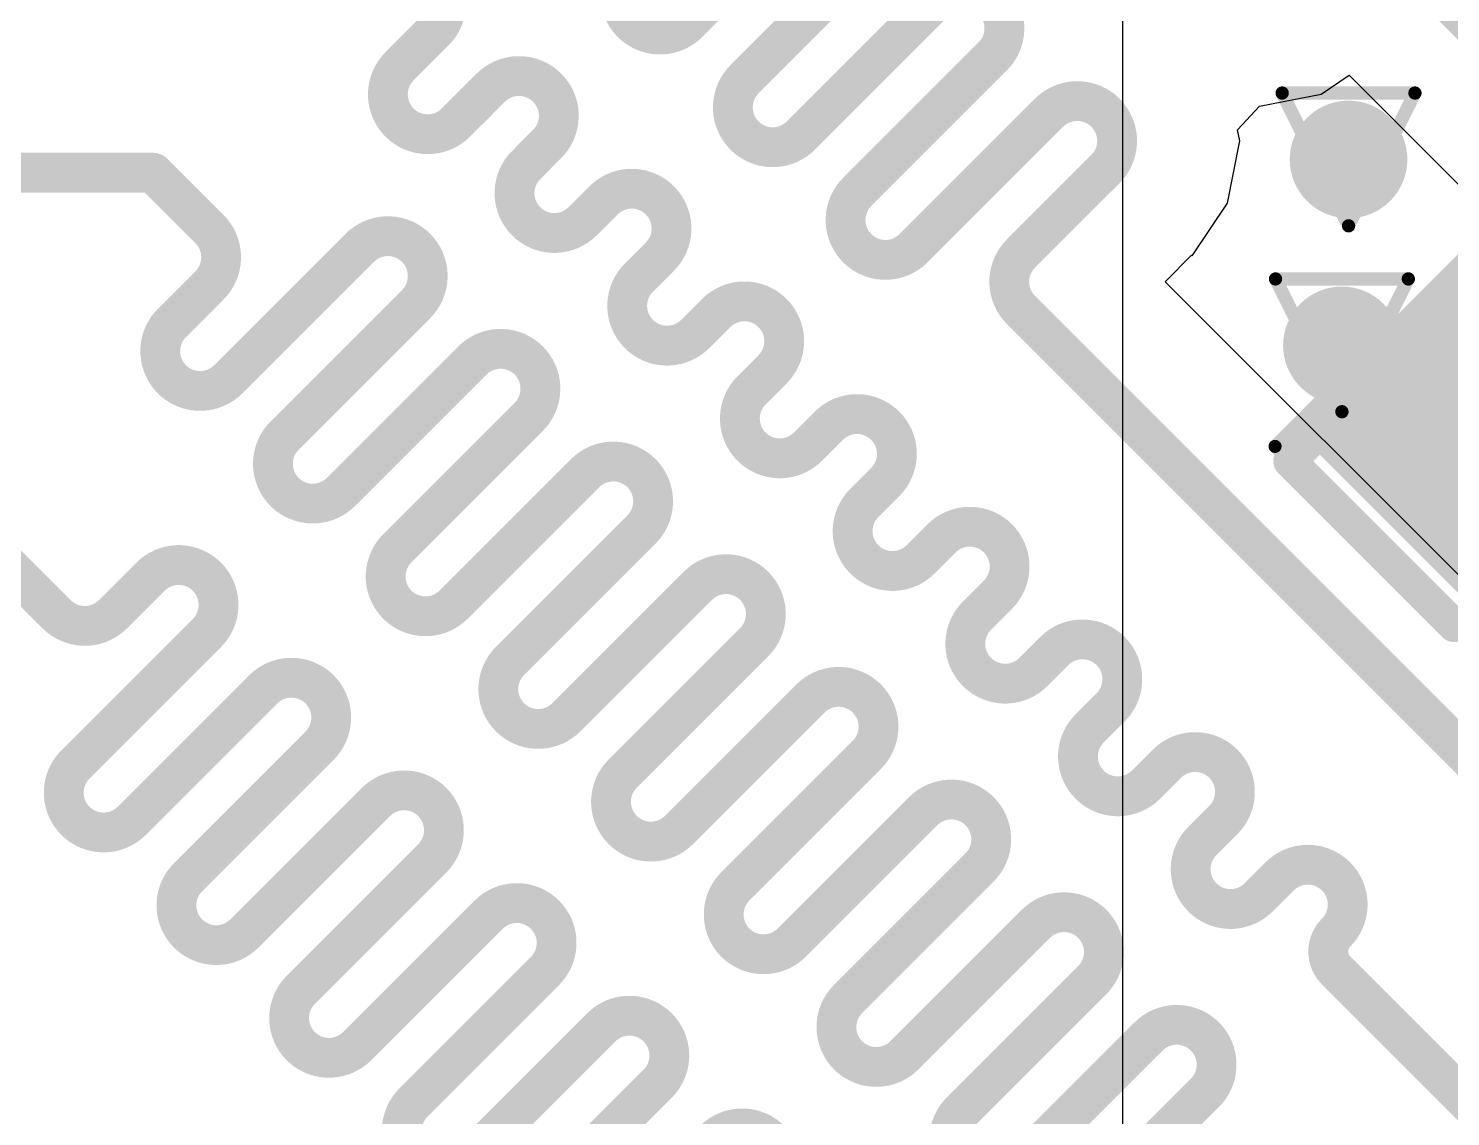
# Model space of a CAD drawing. Header units: millimetres. Extents: x 80 to 220, y 44 to 120.
# Drawn here: x 104.22 to 109.66, y 79.12 to 83.29 of the extents above; entities that cross this region are included whole.
import ezdxf

# ---------------------------------------------------------------- set-up
doc = ezdxf.new("R2010")
doc.units = ezdxf.units.MM
for name, color, linetype in [('BottomLayer', 5, 'Continuous'), ('DrillDrawing', 1, 'Continuous'), ('Mechanical13', 56, 'Continuous'), ('Mechanical15', 56, 'Continuous'), ('MultiLayer', 9, 'Continuous'), ('TopLayer', 1, 'Continuous'), ('TopOverlay', 2, 'Continuous'), ('TopPaste', 8, 'Continuous'), ('TopSolder', 216, 'Continuous'), ('ViaHoleLayer', 16, 'Continuous')]:
    doc.layers.add(name, color=color, linetype=linetype)

# ---------------------------------------------------------------- blocks, each defined once
blk = doc.blocks.new('C0603_99')
at = {"layer": 'Mechanical13', "const_width": 0.1}
for points in [[(-0.85, -0.45), (-0.85, 0.45)], [(-0.85, 0.45), (0.85, 0.45)], [(0.85, -0.45), (0.85, 0.45)], [(-0.85, -0.45), (0.85, -0.45)]]:
    blk.add_lwpolyline(points, dxfattribs=at)
at = {"layer": 'Mechanical13', "const_width": 0.05}
for points in [[(-0.875, 0.45, 1), (-0.825, 0.45, 1)], [(-0.875, 0.45, 1), (-0.825, 0.45, 1)], [(0.825, 0.45, 1), (0.875, 0.45, 1)], [(0.825, 0.45, 1), (0.875, 0.45, 1)], [(-0.875, -0.45, 1), (-0.825, -0.45, 1)], [(-0.875, -0.45, 1), (-0.825, -0.45, 1)], [(0.825, -0.45, 1), (0.875, -0.45, 1)], [(0.825, -0.45, 1), (0.875, -0.45, 1)]]:
    blk.add_lwpolyline(points, format="xyb", close=True, dxfattribs=at)
at = {"layer": 'Mechanical15'}
for points, const_width in [([(-1.35, 0.7), (1.35, 0.7)], 0.05), ([(-1.35, -0.7), (-1.35, 0.7)], 0.05), ([(1.35, -0.7), (1.35, 0.7)], 0.05), ([(0, -0.45), (0, 0.45)], 0.1), ([(-0.45, 0), (0.45, 0)], 0.1), ([(-1.35, -0.7), (1.35, -0.7)], 0.05)]:
    blk.add_lwpolyline(points, dxfattribs=dict(at, const_width=const_width))
for points, const_width in [([(-1.3625, 0.7, 1), (-1.3375, 0.7, 1)], 0.025), ([(-1.3625, 0.7, 1), (-1.3375, 0.7, 1)], 0.025), ([(1.3375, 0.7, 1), (1.3625, 0.7, 1)], 0.025), ([(1.3375, 0.7, 1), (1.3625, 0.7, 1)], 0.025), ([(-0.025, 0.45, 1), (0.025, 0.45, 1)], 0.05), ([(-0.475, 0, 1), (-0.425, 0, 1)], 0.05), ([(0.425, 0, 1), (0.475, 0, 1)], 0.05), ([(-0.025, -0.45, 1), (0.025, -0.45, 1)], 0.05), ([(-1.3625, -0.7, 1), (-1.3375, -0.7, 1)], 0.025), ([(-1.3625, -0.7, 1), (-1.3375, -0.7, 1)], 0.025), ([(1.3375, -0.7, 1), (1.3625, -0.7, 1)], 0.025), ([(1.3375, -0.7, 1), (1.3625, -0.7, 1)], 0.025)]:
    blk.add_lwpolyline(points, format="xyb", close=True, dxfattribs=dict(at, const_width=const_width))
at = {"layer": 'TopLayer'}
for points in [[(-0.35, -0.5), (-0.35, 0.5), (-1.15, -0.5), (-1.15, 0.5)], [(1.15, -0.5), (1.15, 0.5), (0.35, -0.5), (0.35, 0.5)]]:
    blk.add_solid(points, dxfattribs=at)
at = {"layer": 'TopOverlay', "const_width": 0.127}
for points in [[(-1.27, -0.7), (-1.27, 0.7)], [(-1.27, 0.7), (-0.381, 0.7)], [(0.381, 0.7), (1.27, 0.7)], [(1.27, -0.7), (1.27, 0.7)], [(0, -0.55), (0, 0.55)], [(-1.27, -0.7), (-0.381, -0.7)], [(0.381, -0.7), (1.27, -0.7)]]:
    blk.add_lwpolyline(points, dxfattribs=at)
at = {"layer": 'TopOverlay', "const_width": 0.0635}
for points in [[(-1.3017, 0.7, 1), (-1.2383, 0.7, 1)], [(-1.3017, 0.7, 1), (-1.2383, 0.7, 1)], [(-0.4128, 0.7, 1), (-0.3493, 0.7, 1)], [(0.3493, 0.7, 1), (0.4128, 0.7, 1)], [(1.2383, 0.7, 1), (1.3017, 0.7, 1)], [(1.2383, 0.7, 1), (1.3017, 0.7, 1)], [(-0.0318, 0.55, 1), (0.0318, 0.55, 1)], [(-0.0318, -0.55, 1), (0.0318, -0.55, 1)], [(-1.3017, -0.7, 1), (-1.2383, -0.7, 1)], [(-1.3017, -0.7, 1), (-1.2383, -0.7, 1)], [(-0.4128, -0.7, 1), (-0.3493, -0.7, 1)], [(0.3493, -0.7, 1), (0.4128, -0.7, 1)], [(1.2383, -0.7, 1), (1.3017, -0.7, 1)], [(1.2383, -0.7, 1), (1.3017, -0.7, 1)]]:
    blk.add_lwpolyline(points, format="xyb", close=True, dxfattribs=at)
at = {"layer": 'TopPaste'}
for points in [[(-0.35, -0.5), (-0.35, 0.5), (-1.15, -0.5), (-1.15, 0.5)], [(1.15, -0.5), (1.15, 0.5), (0.35, -0.5), (0.35, 0.5)]]:
    blk.add_solid(points, dxfattribs=at)
at = {"layer": 'TopSolder'}
for points in [[(-0.2484, -0.6016), (-0.2484, 0.6016), (-1.2516, -0.6016), (-1.2516, 0.6016)], [(1.2516, -0.6016), (1.2516, 0.6016), (0.2484, -0.6016), (0.2484, 0.6016)]]:
    blk.add_solid(points, dxfattribs=at)

msp = doc.modelspace()

# ---------------------------------------------------------------- linework, layer by layer
at = {"layer": 'BottomLayer'}
msp.add_line((108.4096, 53.4736), (108.4096, 101.5812), dxfattribs=at)
at = {"layer": 'BottomLayer', "const_width": 0.225}
for points in [[(109.1607, 82.7852, 1), (109.3857, 82.7852, 1)], [(109.1353, 82.074, 1), (109.3603, 82.074, 1)]]:
    msp.add_lwpolyline(points, format="xyb", close=True, dxfattribs=at)
at = {"layer": 'DrillDrawing', "const_width": 0.0508}
for points in [[(109.0192, 83.0392), (109.5272, 83.0392)], [(109.0192, 83.0392), (109.2732, 82.5312)], [(109.2732, 82.5312), (109.5272, 83.0392)], [(108.9938, 82.328), (109.5018, 82.328)], [(108.9938, 82.328), (109.2478, 81.82)], [(109.2478, 81.82), (109.5018, 82.328)]]:
    msp.add_lwpolyline(points, dxfattribs=at)
at = {"layer": 'DrillDrawing', "const_width": 0.0254}
for points in [[(109.0065, 83.0392, 1), (109.0319, 83.0392, 1)], [(109.0065, 83.0392, 1), (109.0319, 83.0392, 1)], [(109.5145, 83.0392, 1), (109.5399, 83.0392, 1)], [(109.5145, 83.0392, 1), (109.5399, 83.0392, 1)], [(109.2605, 82.5312, 1), (109.2859, 82.5312, 1)], [(109.2605, 82.5312, 1), (109.2859, 82.5312, 1)], [(108.9811, 82.328, 1), (109.0065, 82.328, 1)], [(108.9811, 82.328, 1), (109.0065, 82.328, 1)], [(109.4891, 82.328, 1), (109.5145, 82.328, 1)], [(109.4891, 82.328, 1), (109.5145, 82.328, 1)], [(109.2351, 81.82, 1), (109.2605, 81.82, 1)], [(109.2351, 81.82, 1), (109.2605, 81.82, 1)]]:
    msp.add_lwpolyline(points, format="xyb", close=True, dxfattribs=at)
at = {"layer": 'MultiLayer', "const_width": 0.225}
for points in [[(109.1607, 82.7852, 1), (109.3857, 82.7852, 1)], [(109.1353, 82.074, 1), (109.3603, 82.074, 1)]]:
    msp.add_lwpolyline(points, format="xyb", close=True, dxfattribs=at)
at = {"layer": 'TopLayer'}
for p, q in [((109.1678, 83.0352), (109.2757, 83.1073)), ((109.2757, 83.1073), (110.7765, 81.6065)), ((108.9329, 82.9885), (109.1678, 83.0352)), ((108.8487, 82.8983), (108.9329, 82.9885)), ((108.8098, 82.6183), (108.8571, 82.8561)), ((108.8571, 82.8561), (108.8487, 82.8983)), ((108.6751, 82.4166), (108.8098, 82.6183)), ((108.5715, 82.3173), (108.6729, 82.4187)), ((108.6729, 82.4187), (108.6751, 82.4166)), ((110.0294, 80.8594), (108.5715, 82.3173))]:
    msp.add_line(p, q, dxfattribs=at)
at = {"layer": 'TopLayer', "const_width": 0.1524}
for points in [[(107.0502, 83.1794), (107.4812, 83.6105)], [(109.4349, 83.6073), (112.7127, 80.3296)], [(106.7473, 83.3076), (106.8346, 83.3949)], [(107.2657, 82.9639), (107.6967, 83.3949)], [(105.7049, 83.2034), (105.7768, 83.2752)], [(105.6433, 83.1417), (105.7049, 83.2034)], [(106.9628, 83.092), (107.0502, 83.1794)], [(107.4812, 82.7484), (107.9123, 83.1794)], [(105.9205, 82.9878), (105.9923, 83.0597)], [(105.8588, 82.9262), (105.9205, 82.9878)], [(107.1783, 82.8765), (107.2657, 82.9639)], [(107.6967, 82.5328), (108.1278, 82.9639)], [(106.136, 82.7723), (106.2078, 82.8442)], [(106.1276, 82.7639), (106.136, 82.7723)], [(100.8663, 82.7344), (104.7007, 82.7344)], [(104.7007, 82.7344), (104.8085, 82.6266)], [(107.3938, 82.661), (107.4812, 82.7484)], [(108.02, 82.4251), (108.3433, 82.7484)], [(104.8085, 82.6266), (104.9162, 82.5189)], [(106.3515, 82.5568), (106.4234, 82.6286)], [(106.3431, 82.5484), (106.3515, 82.5568)], [(107.6094, 82.4455), (107.6967, 82.5328)], [(105.2395, 82.1956), (105.491, 82.447)], [(106.567, 82.3413), (106.6389, 82.4131)], [(106.5587, 82.3329), (106.567, 82.3413)], [(104.7726, 82.1597), (104.9162, 82.3033)], [(105.4551, 81.9801), (105.7065, 82.2315)], [(104.9881, 81.9441), (105.2395, 82.1956)], [(106.7826, 82.1257), (106.8544, 82.1976)], [(108.02, 82.2095), (108.0413, 82.1883)], [(108.0413, 82.1883), (110.9, 79.3296)], [(106.7742, 82.1174), (106.7826, 82.1257)], [(105.6706, 81.7645), (105.922, 82.016)], [(105.2036, 81.7286), (105.4551, 81.9801)], [(106.9981, 81.9102), (107.0699, 81.9821)], [(106.9897, 81.9018), (106.9981, 81.9102)], [(105.8861, 81.549), (106.1375, 81.8004)], [(105.4191, 81.5131), (105.6706, 81.7645)], [(107.2136, 81.6947), (107.2855, 81.7665)], [(107.2052, 81.6863), (107.2136, 81.6947)], [(106.1016, 81.3335), (106.3531, 81.5849)], [(105.6347, 81.2976), (105.8861, 81.549)], [(107.4291, 81.4792), (107.501, 81.551)], [(107.4208, 81.4708), (107.4291, 81.4792)], [(106.3172, 81.1179), (106.5686, 81.3694)], [(105.8502, 81.082), (106.1016, 81.3335)], [(107.6447, 81.2636), (107.7165, 81.3355)], [(104.1161, 81.2607), (104.2238, 81.153)], [(107.6363, 81.2553), (107.6447, 81.2636)], [(104.2238, 81.153), (104.3316, 81.0452)], [(104.5471, 81.0452), (104.6908, 81.1889)], [(106.5327, 80.9024), (106.7841, 81.1539)], [(106.0657, 80.8665), (106.3172, 81.1179)], [(107.8602, 81.0481), (107.932, 81.12)], [(107.8518, 81.0397), (107.8602, 81.0481)], [(104.6549, 80.7219), (104.9063, 80.9733)], [(106.7482, 80.6869), (106.9997, 80.9383)], [(106.2812, 80.651), (106.5327, 80.9024)], [(108.0757, 80.8326), (108.1476, 80.9044)], [(108.0673, 80.8242), (108.0757, 80.8326)], [(104.8704, 80.5064), (105.1219, 80.7578)], [(104.4034, 80.4705), (104.6549, 80.7219)], [(106.9637, 80.4714), (107.2152, 80.7228)], [(106.4968, 80.4354), (106.7482, 80.6869)], [(108.2912, 80.6171), (108.3631, 80.6889)], [(108.2829, 80.6087), (108.2912, 80.6171)], [(105.0859, 80.2908), (105.3374, 80.5423)], [(104.619, 80.2549), (104.8704, 80.5064)], [(107.1793, 80.2558), (107.4307, 80.5073)], [(106.7123, 80.2199), (106.9637, 80.4714)], [(108.5068, 80.4015), (108.5786, 80.4734)], [(108.4984, 80.3932), (108.5068, 80.4015)], [(105.3015, 80.0753), (105.5529, 80.3268)], [(104.8345, 80.0394), (105.0859, 80.2908)], [(107.3948, 80.0403), (107.6462, 80.2918)], [(106.9278, 80.0044), (107.1793, 80.2558)], [(108.7223, 80.186), (108.7941, 80.2578)], [(108.7139, 80.1776), (108.7223, 80.186)], [(105.517, 79.8598), (105.7684, 80.1112)], [(105.05, 79.8239), (105.3015, 80.0753)], [(107.6103, 79.8248), (107.8618, 80.0762)], [(107.1433, 79.7889), (107.3948, 80.0403)], [(108.9378, 79.9705), (109.0097, 80.0423)], [(108.9294, 79.9621), (108.9378, 79.9705)], [(105.7325, 79.6443), (105.984, 79.8957)], [(105.2655, 79.6083), (105.517, 79.8598)], [(107.8258, 79.6093), (108.0773, 79.8607)], [(107.3589, 79.5733), (107.6103, 79.8248)], [(105.948, 79.4287), (106.1995, 79.6802)], [(109.2252, 79.6831), (109.2348, 79.6735)], [(109.2348, 79.6735), (110.0787, 78.8296)], [(105.4811, 79.3928), (105.7325, 79.6443)], [(108.0414, 79.3937), (108.2928, 79.6452)], [(107.5744, 79.3578), (107.8258, 79.6093)], [(106.1636, 79.2132), (106.415, 79.4647)], [(105.6966, 79.1773), (105.948, 79.4287)], [(108.2569, 79.1782), (108.5083, 79.4297)], [(107.7899, 79.1423), (108.0414, 79.3937)], [(106.3791, 78.9977), (106.6305, 79.2491)], [(105.9121, 78.9618), (106.1636, 79.2132)], [(108.0054, 78.9268), (108.2569, 79.1782)], [(108.4724, 78.9627), (108.7239, 79.2141)]]:
    msp.add_lwpolyline(points, dxfattribs=at)
for points in [[(105.7768, 83.4907, -0.414214), (105.7768, 83.2752)], [(106.5317, 83.3076, -0.414214), (106.5317, 83.5231)], [(107.9123, 83.3949, -0.414214), (107.9123, 83.1794)], [(106.7473, 83.3076, -0.414214), (106.5317, 83.3076)], [(105.6433, 82.9262, -0.414214), (105.6433, 83.1417)], [(105.9923, 83.0597, -0.414214), (106.2078, 83.0597)], [(106.2078, 83.0597, -0.414214), (106.2078, 82.8442)], [(106.9628, 82.8765, -0.414214), (106.9628, 83.092)], [(108.1278, 82.9639, -0.414214), (108.3433, 82.9639)], [(108.3433, 82.9639, -0.414214), (108.3433, 82.7484)], [(105.8588, 82.9262, -0.414214), (105.6433, 82.9262)], [(107.1783, 82.8765, -0.414214), (106.9628, 82.8765)], [(106.1276, 82.5484, -0.414214), (106.1276, 82.7639)], [(106.4234, 82.6286, -0.414214), (106.6389, 82.6286)], [(107.3938, 82.4455, -0.414214), (107.3938, 82.661)], [(106.6389, 82.6286, -0.414214), (106.6389, 82.4131)], [(104.9162, 82.5189, -0.414214), (104.9162, 82.3033)], [(106.3431, 82.5484, -0.414214), (106.1276, 82.5484)], [(105.491, 82.447, -0.414214), (105.7065, 82.447)], [(105.7065, 82.447, -0.414214), (105.7065, 82.2315)], [(107.6094, 82.4455, -0.414214), (107.3938, 82.4455)], [(108.02, 82.2096, -0.414214), (108.02, 82.4251)], [(106.5587, 82.1174, -0.414214), (106.5587, 82.3329)], [(106.8544, 82.1976, -0.414214), (107.0699, 82.1976)], [(107.0699, 82.1976, -0.414214), (107.0699, 81.9821)], [(104.7726, 81.9441, -0.414214), (104.7726, 82.1597)], [(106.7742, 82.1174, -0.414214), (106.5587, 82.1174)], [(105.922, 82.016, -0.414214), (106.1375, 82.016)], [(106.1375, 82.016, -0.414214), (106.1375, 81.8004)], [(104.9881, 81.9441, -0.414214), (104.7726, 81.9441)], [(106.9897, 81.6863, -0.414214), (106.9897, 81.9018)], [(107.2855, 81.7665, -0.414214), (107.501, 81.7665)], [(107.501, 81.7665, -0.414214), (107.501, 81.551)], [(105.2036, 81.5131, -0.414214), (105.2036, 81.7286)], [(107.2052, 81.6863, -0.414214), (106.9897, 81.6863)], [(106.3531, 81.5849, -0.414214), (106.5686, 81.5849)], [(106.5686, 81.5849, -0.414214), (106.5686, 81.3694)], [(105.4191, 81.5131, -0.414214), (105.2036, 81.5131)], [(107.4208, 81.2553, -0.414214), (107.4208, 81.4708)], [(107.7165, 81.3355, -0.414214), (107.932, 81.3355)], [(107.932, 81.3355, -0.414214), (107.932, 81.12)], [(105.6347, 81.082, -0.414214), (105.6347, 81.2976)], [(107.6363, 81.2553, -0.414214), (107.4208, 81.2553)], [(104.6908, 81.1889, -0.414214), (104.9063, 81.1889)], [(106.7841, 81.1539, -0.414214), (106.9997, 81.1539)], [(104.9063, 81.1889, -0.414214), (104.9063, 80.9733)], [(106.9997, 81.1539, -0.414214), (106.9997, 80.9383)], [(105.8502, 81.082, -0.414214), (105.6347, 81.082)], [(104.5471, 81.0452, -0.414214), (104.3316, 81.0452)], [(107.8518, 80.8242, -0.414214), (107.8518, 81.0397)], [(108.1476, 80.9044, -0.414214), (108.3631, 80.9044)], [(106.0657, 80.651, -0.414214), (106.0657, 80.8665)], [(108.3631, 80.9044, -0.414214), (108.3631, 80.6889)], [(108.0673, 80.8242, -0.414214), (107.8518, 80.8242)], [(105.1219, 80.7578, -0.414214), (105.3374, 80.7578)], [(105.3374, 80.7578, -0.414214), (105.3374, 80.5423)], [(107.2152, 80.7228, -0.414214), (107.4307, 80.7228)], [(107.4307, 80.7228, -0.414214), (107.4307, 80.5073)], [(106.2812, 80.651, -0.414214), (106.0657, 80.651)], [(108.2829, 80.3932, -0.414214), (108.2829, 80.6087)], [(108.5786, 80.4734, -0.414214), (108.7941, 80.4734)], [(104.4034, 80.2549, -0.414214), (104.4034, 80.4705)], [(106.4968, 80.2199, -0.414214), (106.4968, 80.4354)], [(108.7941, 80.4734, -0.414214), (108.7941, 80.2578)], [(108.4984, 80.3932, -0.414214), (108.2829, 80.3932)], [(105.5529, 80.3268, -0.414214), (105.7684, 80.3268)], [(105.7684, 80.3268, -0.414214), (105.7684, 80.1112)], [(107.6462, 80.2918, -0.414214), (107.8618, 80.2918)], [(107.8618, 80.2918, -0.414214), (107.8618, 80.0762)], [(104.619, 80.2549, -0.414214), (104.4034, 80.2549)], [(106.7123, 80.2199, -0.414214), (106.4968, 80.2199)], [(108.7139, 79.9621, -0.414214), (108.7139, 80.1776)], [(109.0097, 80.0423, -0.414214), (109.2252, 80.0423)], [(104.8345, 79.8239, -0.414214), (104.8345, 80.0394)], [(106.9278, 79.7889, -0.414214), (106.9278, 80.0044)], [(109.2252, 80.0423, -0.414214), (109.2252, 79.8268)], [(105.984, 79.8957, -0.414214), (106.1995, 79.8957)], [(108.9294, 79.9621, -0.414214), (108.7139, 79.9621)], [(106.1995, 79.8957, -0.414214), (106.1995, 79.6802)], [(108.0773, 79.8607, -0.414214), (108.2928, 79.8607)], [(108.2928, 79.8607, -0.414214), (108.2928, 79.6452)], [(105.05, 79.8239, -0.414214), (104.8345, 79.8239)], [(107.1433, 79.7889, -0.414214), (106.9278, 79.7889)], [(109.2252, 79.6831, -0.414219), (109.2252, 79.8268)], [(105.2655, 79.3928, -0.414214), (105.2655, 79.6083)], [(107.3589, 79.3578, -0.414214), (107.3589, 79.5733)], [(106.415, 79.4647, -0.414214), (106.6305, 79.4647)], [(106.6305, 79.4647, -0.414214), (106.6305, 79.2491)], [(108.5083, 79.4297, -0.414214), (108.7239, 79.4297)], [(108.7239, 79.4297, -0.414214), (108.7239, 79.2141)], [(105.4811, 79.3928, -0.414214), (105.2655, 79.3928)], [(107.5744, 79.3578, -0.414214), (107.3589, 79.3578)], [(105.6966, 78.9618, -0.414214), (105.6966, 79.1773)], [(107.7899, 78.9268, -0.414214), (107.7899, 79.1423)], [(106.8461, 79.0336, -0.414214), (107.0616, 79.0336)]]:
    msp.add_lwpolyline(points, format="xyb", dxfattribs=at)
at = {"layer": 'TopLayer'}
for points, const_width in [([(105.7387, 83.2752, 1), (105.8149, 83.2752, 1)], 0.0762), ([(105.7387, 83.2752, 1), (105.8149, 83.2752, 1)], 0.0762), ([(106.4936, 83.3076, 1), (106.5698, 83.3076, 1)], 0.0762), ([(106.4936, 83.3076, 1), (106.5698, 83.3076, 1)], 0.0762), ([(106.7092, 83.3076, 1), (106.7854, 83.3076, 1)], 0.0762), ([(106.7092, 83.3076, 1), (106.7854, 83.3076, 1)], 0.0762), ([(105.6668, 83.2034, 1), (105.743, 83.2034, 1)], 0.0762), ([(105.6668, 83.2034, 1), (105.743, 83.2034, 1)], 0.0762), ([(107.0121, 83.1794, 1), (107.0883, 83.1794, 1)], 0.0762), ([(107.0121, 83.1794, 1), (107.0883, 83.1794, 1)], 0.0762), ([(107.8742, 83.1794, 1), (107.9504, 83.1794, 1)], 0.0762), ([(107.8742, 83.1794, 1), (107.9504, 83.1794, 1)], 0.0762), ([(105.6052, 83.1417, 1), (105.6814, 83.1417, 1)], 0.0762), ([(105.6052, 83.1417, 1), (105.6814, 83.1417, 1)], 0.0762), ([(105.9542, 83.0597, 1), (106.0304, 83.0597, 1)], 0.0762), ([(105.9542, 83.0597, 1), (106.0304, 83.0597, 1)], 0.0762), ([(106.1697, 83.0597, 1), (106.2459, 83.0597, 1)], 0.0762), ([(106.1697, 83.0597, 1), (106.2459, 83.0597, 1)], 0.0762), ([(106.9247, 83.092, 1), (107.0009, 83.092, 1)], 0.0762), ([(106.9247, 83.092, 1), (107.0009, 83.092, 1)], 0.0762), ([(105.8824, 82.9878, 1), (105.9586, 82.9878, 1)], 0.0762), ([(105.8824, 82.9878, 1), (105.9586, 82.9878, 1)], 0.0762), ([(107.2276, 82.9639, 1), (107.3038, 82.9639, 1)], 0.0762), ([(107.2276, 82.9639, 1), (107.3038, 82.9639, 1)], 0.0762), ([(108.0897, 82.9639, 1), (108.1659, 82.9639, 1)], 0.0762), ([(108.0897, 82.9639, 1), (108.1659, 82.9639, 1)], 0.0762), ([(108.3052, 82.9639, 1), (108.3814, 82.9639, 1)], 0.0762), ([(108.3052, 82.9639, 1), (108.3814, 82.9639, 1)], 0.0762), ([(109.1607, 82.7852, 1), (109.3857, 82.7852, 1)], 0.225), ([(105.6052, 82.9262, 1), (105.6814, 82.9262, 1)], 0.0762), ([(105.6052, 82.9262, 1), (105.6814, 82.9262, 1)], 0.0762), ([(105.8207, 82.9262, 1), (105.8969, 82.9262, 1)], 0.0762), ([(105.8207, 82.9262, 1), (105.8969, 82.9262, 1)], 0.0762), ([(106.9247, 82.8765, 1), (107.0009, 82.8765, 1)], 0.0762), ([(106.9247, 82.8765, 1), (107.0009, 82.8765, 1)], 0.0762), ([(107.1402, 82.8765, 1), (107.2164, 82.8765, 1)], 0.0762), ([(107.1402, 82.8765, 1), (107.2164, 82.8765, 1)], 0.0762), ([(106.1697, 82.8442, 1), (106.2459, 82.8442, 1)], 0.0762), ([(106.1697, 82.8442, 1), (106.2459, 82.8442, 1)], 0.0762), ([(106.0979, 82.7723, 1), (106.1741, 82.7723, 1)], 0.0762), ([(106.0979, 82.7723, 1), (106.1741, 82.7723, 1)], 0.0762), ([(104.6626, 82.7344, 1), (104.7388, 82.7344, 1)], 0.0762), ([(104.6626, 82.7344, 1), (104.7388, 82.7344, 1)], 0.0762), ([(106.0895, 82.7639, 1), (106.1657, 82.7639, 1)], 0.0762), ([(106.0895, 82.7639, 1), (106.1657, 82.7639, 1)], 0.0762), ([(107.4431, 82.7484, 1), (107.5193, 82.7484, 1)], 0.0762), ([(107.4431, 82.7484, 1), (107.5193, 82.7484, 1)], 0.0762), ([(108.3052, 82.7484, 1), (108.3814, 82.7484, 1)], 0.0762), ([(108.3052, 82.7484, 1), (108.3814, 82.7484, 1)], 0.0762), ([(107.3557, 82.661, 1), (107.4319, 82.661, 1)], 0.0762), ([(107.3557, 82.661, 1), (107.4319, 82.661, 1)], 0.0762), ([(104.7704, 82.6266, 1), (104.8466, 82.6266, 1)], 0.0762), ([(104.7704, 82.6266, 1), (104.8466, 82.6266, 1)], 0.0762), ([(106.3853, 82.6286, 1), (106.4615, 82.6286, 1)], 0.0762), ([(106.3853, 82.6286, 1), (106.4615, 82.6286, 1)], 0.0762), ([(106.6008, 82.6286, 1), (106.677, 82.6286, 1)], 0.0762), ([(106.6008, 82.6286, 1), (106.677, 82.6286, 1)], 0.0762), ([(106.3134, 82.5568, 1), (106.3896, 82.5568, 1)], 0.0762), ([(106.3134, 82.5568, 1), (106.3896, 82.5568, 1)], 0.0762), ([(104.8781, 82.5189, 1), (104.9543, 82.5189, 1)], 0.0762), ([(104.8781, 82.5189, 1), (104.9543, 82.5189, 1)], 0.0762), ([(106.0895, 82.5484, 1), (106.1657, 82.5484, 1)], 0.0762), ([(106.0895, 82.5484, 1), (106.1657, 82.5484, 1)], 0.0762), ([(106.305, 82.5484, 1), (106.3812, 82.5484, 1)], 0.0762), ([(106.305, 82.5484, 1), (106.3812, 82.5484, 1)], 0.0762), ([(107.6586, 82.5328, 1), (107.7348, 82.5328, 1)], 0.0762), ([(107.6586, 82.5328, 1), (107.7348, 82.5328, 1)], 0.0762), ([(105.4529, 82.447, 1), (105.5291, 82.447, 1)], 0.0762), ([(105.4529, 82.447, 1), (105.5291, 82.447, 1)], 0.0762), ([(105.6684, 82.447, 1), (105.7446, 82.447, 1)], 0.0762), ([(105.6684, 82.447, 1), (105.7446, 82.447, 1)], 0.0762), ([(107.3557, 82.4455, 1), (107.4319, 82.4455, 1)], 0.0762), ([(107.3557, 82.4455, 1), (107.4319, 82.4455, 1)], 0.0762), ([(107.5713, 82.4455, 1), (107.6475, 82.4455, 1)], 0.0762), ([(107.5713, 82.4455, 1), (107.6475, 82.4455, 1)], 0.0762), ([(106.6008, 82.4131, 1), (106.677, 82.4131, 1)], 0.0762), ([(106.6008, 82.4131, 1), (106.677, 82.4131, 1)], 0.0762), ([(107.9819, 82.4251, 1), (108.0581, 82.4251, 1)], 0.0762), ([(107.9819, 82.4251, 1), (108.0581, 82.4251, 1)], 0.0762), ([(106.5206, 82.3329, 1), (106.5968, 82.3329, 1)], 0.0762), ([(106.5206, 82.3329, 1), (106.5968, 82.3329, 1)], 0.0762), ([(106.5289, 82.3413, 1), (106.6051, 82.3413, 1)], 0.0762), ([(106.5289, 82.3413, 1), (106.6051, 82.3413, 1)], 0.0762), ([(104.8781, 82.3033, 1), (104.9543, 82.3033, 1)], 0.0762), ([(104.8781, 82.3033, 1), (104.9543, 82.3033, 1)], 0.0762), ([(105.6684, 82.2315, 1), (105.7446, 82.2315, 1)], 0.0762), ([(105.6684, 82.2315, 1), (105.7446, 82.2315, 1)], 0.0762), ([(105.2014, 82.1956, 1), (105.2776, 82.1956, 1)], 0.0762), ([(105.2014, 82.1956, 1), (105.2776, 82.1956, 1)], 0.0762), ([(106.8163, 82.1976, 1), (106.8925, 82.1976, 1)], 0.0762), ([(106.8163, 82.1976, 1), (106.8925, 82.1976, 1)], 0.0762), ([(107.0318, 82.1976, 1), (107.108, 82.1976, 1)], 0.0762), ([(107.0318, 82.1976, 1), (107.108, 82.1976, 1)], 0.0762), ([(107.9819, 82.2096, 1), (108.0581, 82.2096, 1)], 0.0762), ([(107.9819, 82.2095, 1), (108.0581, 82.2095, 1)], 0.0762), ([(108.0032, 82.1883, 1), (108.0794, 82.1883, 1)], 0.0762), ([(108.0032, 82.1883, 1), (108.0794, 82.1883, 1)], 0.0762), ([(109.1353, 82.074, 1), (109.3603, 82.074, 1)], 0.225), ([(104.7345, 82.1597, 1), (104.8107, 82.1597, 1)], 0.0762), ([(104.7345, 82.1597, 1), (104.8107, 82.1597, 1)], 0.0762), ([(106.5206, 82.1174, 1), (106.5968, 82.1174, 1)], 0.0762), ([(106.5206, 82.1174, 1), (106.5968, 82.1174, 1)], 0.0762), ([(106.7361, 82.1174, 1), (106.8123, 82.1174, 1)], 0.0762), ([(106.7361, 82.1174, 1), (106.8123, 82.1174, 1)], 0.0762), ([(106.7445, 82.1257, 1), (106.8207, 82.1257, 1)], 0.0762), ([(106.7445, 82.1257, 1), (106.8207, 82.1257, 1)], 0.0762), ([(105.8839, 82.016, 1), (105.9601, 82.016, 1)], 0.0762), ([(105.8839, 82.016, 1), (105.9601, 82.016, 1)], 0.0762), ([(106.0994, 82.016, 1), (106.1756, 82.016, 1)], 0.0762), ([(106.0994, 82.016, 1), (106.1756, 82.016, 1)], 0.0762), ([(105.417, 81.9801, 1), (105.4932, 81.9801, 1)], 0.0762), ([(105.417, 81.9801, 1), (105.4932, 81.9801, 1)], 0.0762), ([(107.0318, 81.9821, 1), (107.108, 81.9821, 1)], 0.0762), ([(107.0318, 81.9821, 1), (107.108, 81.9821, 1)], 0.0762), ([(104.7345, 81.9441, 1), (104.8107, 81.9441, 1)], 0.0762), ([(104.7345, 81.9441, 1), (104.8107, 81.9441, 1)], 0.0762), ([(104.95, 81.9441, 1), (105.0262, 81.9441, 1)], 0.0762), ([(104.95, 81.9441, 1), (105.0262, 81.9441, 1)], 0.0762), ([(106.9516, 81.9018, 1), (107.0278, 81.9018, 1)], 0.0762), ([(106.9516, 81.9018, 1), (107.0278, 81.9018, 1)], 0.0762), ([(106.96, 81.9102, 1), (107.0362, 81.9102, 1)], 0.0762), ([(106.96, 81.9102, 1), (107.0362, 81.9102, 1)], 0.0762), ([(106.0994, 81.8004, 1), (106.1756, 81.8004, 1)], 0.0762), ([(106.0994, 81.8004, 1), (106.1756, 81.8004, 1)], 0.0762), ([(105.6325, 81.7645, 1), (105.7087, 81.7645, 1)], 0.0762), ([(105.6325, 81.7645, 1), (105.7087, 81.7645, 1)], 0.0762), ([(107.2474, 81.7665, 1), (107.3236, 81.7665, 1)], 0.0762), ([(107.2474, 81.7665, 1), (107.3236, 81.7665, 1)], 0.0762), ([(107.4629, 81.7665, 1), (107.5391, 81.7665, 1)], 0.0762), ([(107.4629, 81.7665, 1), (107.5391, 81.7665, 1)], 0.0762), ([(105.1655, 81.7286, 1), (105.2417, 81.7286, 1)], 0.0762), ([(105.1655, 81.7286, 1), (105.2417, 81.7286, 1)], 0.0762), ([(106.9516, 81.6863, 1), (107.0278, 81.6863, 1)], 0.0762), ([(106.9516, 81.6863, 1), (107.0278, 81.6863, 1)], 0.0762), ([(107.1671, 81.6863, 1), (107.2433, 81.6863, 1)], 0.0762), ([(107.1671, 81.6863, 1), (107.2433, 81.6863, 1)], 0.0762), ([(107.1755, 81.6947, 1), (107.2517, 81.6947, 1)], 0.0762), ([(107.1755, 81.6947, 1), (107.2517, 81.6947, 1)], 0.0762), ([(106.315, 81.5849, 1), (106.3912, 81.5849, 1)], 0.0762), ([(106.315, 81.5849, 1), (106.3912, 81.5849, 1)], 0.0762), ([(106.5305, 81.5849, 1), (106.6067, 81.5849, 1)], 0.0762), ([(106.5305, 81.5849, 1), (106.6067, 81.5849, 1)], 0.0762), ([(105.848, 81.549, 1), (105.9242, 81.549, 1)], 0.0762), ([(105.848, 81.549, 1), (105.9242, 81.549, 1)], 0.0762), ([(107.4629, 81.551, 1), (107.5391, 81.551, 1)], 0.0762), ([(107.4629, 81.551, 1), (107.5391, 81.551, 1)], 0.0762), ([(105.1655, 81.5131, 1), (105.2417, 81.5131, 1)], 0.0762), ([(105.1655, 81.5131, 1), (105.2417, 81.5131, 1)], 0.0762), ([(105.381, 81.5131, 1), (105.4572, 81.5131, 1)], 0.0762), ([(105.381, 81.5131, 1), (105.4572, 81.5131, 1)], 0.0762), ([(107.3827, 81.4708, 1), (107.4589, 81.4708, 1)], 0.0762), ([(107.3827, 81.4708, 1), (107.4589, 81.4708, 1)], 0.0762), ([(107.391, 81.4792, 1), (107.4672, 81.4792, 1)], 0.0762), ([(107.391, 81.4792, 1), (107.4672, 81.4792, 1)], 0.0762), ([(106.5305, 81.3694, 1), (106.6067, 81.3694, 1)], 0.0762), ([(106.5305, 81.3694, 1), (106.6067, 81.3694, 1)], 0.0762), ([(106.0635, 81.3335, 1), (106.1397, 81.3335, 1)], 0.0762), ([(106.0635, 81.3335, 1), (106.1397, 81.3335, 1)], 0.0762), ([(107.6784, 81.3355, 1), (107.7546, 81.3355, 1)], 0.0762), ([(107.6784, 81.3355, 1), (107.7546, 81.3355, 1)], 0.0762), ([(107.8939, 81.3355, 1), (107.9701, 81.3355, 1)], 0.0762), ([(107.8939, 81.3355, 1), (107.9701, 81.3355, 1)], 0.0762), ([(105.5966, 81.2976, 1), (105.6728, 81.2976, 1)], 0.0762), ([(105.5966, 81.2976, 1), (105.6728, 81.2976, 1)], 0.0762), ([(107.3827, 81.2553, 1), (107.4589, 81.2553, 1)], 0.0762), ([(107.3827, 81.2553, 1), (107.4589, 81.2553, 1)], 0.0762), ([(107.5982, 81.2553, 1), (107.6744, 81.2553, 1)], 0.0762), ([(107.5982, 81.2553, 1), (107.6744, 81.2553, 1)], 0.0762), ([(107.6066, 81.2636, 1), (107.6828, 81.2636, 1)], 0.0762), ([(107.6066, 81.2636, 1), (107.6828, 81.2636, 1)], 0.0762), ([(104.1857, 81.153, 1), (104.2619, 81.153, 1)], 0.0762), ([(104.1857, 81.153, 1), (104.2619, 81.153, 1)], 0.0762), ([(104.6527, 81.1889, 1), (104.7289, 81.1889, 1)], 0.0762), ([(104.6527, 81.1889, 1), (104.7289, 81.1889, 1)], 0.0762), ([(104.8682, 81.1889, 1), (104.9444, 81.1889, 1)], 0.0762), ([(104.8682, 81.1889, 1), (104.9444, 81.1889, 1)], 0.0762), ([(106.746, 81.1539, 1), (106.8222, 81.1539, 1)], 0.0762), ([(106.746, 81.1539, 1), (106.8222, 81.1539, 1)], 0.0762), ([(106.9616, 81.1539, 1), (107.0378, 81.1539, 1)], 0.0762), ([(106.9616, 81.1539, 1), (107.0378, 81.1539, 1)], 0.0762), ([(105.5966, 81.082, 1), (105.6728, 81.082, 1)], 0.0762), ([(105.5966, 81.082, 1), (105.6728, 81.082, 1)], 0.0762), ([(105.8121, 81.082, 1), (105.8883, 81.082, 1)], 0.0762), ([(105.8121, 81.082, 1), (105.8883, 81.082, 1)], 0.0762), ([(106.2791, 81.1179, 1), (106.3553, 81.1179, 1)], 0.0762), ([(106.2791, 81.1179, 1), (106.3553, 81.1179, 1)], 0.0762), ([(107.8939, 81.12, 1), (107.9701, 81.12, 1)], 0.0762), ([(107.8939, 81.12, 1), (107.9701, 81.12, 1)], 0.0762), ([(104.2935, 81.0452, 1), (104.3697, 81.0452, 1)], 0.0762), ([(104.2935, 81.0452, 1), (104.3697, 81.0452, 1)], 0.0762), ([(104.509, 81.0452, 1), (104.5852, 81.0452, 1)], 0.0762), ([(104.509, 81.0452, 1), (104.5852, 81.0452, 1)], 0.0762), ([(107.8137, 81.0397, 1), (107.8899, 81.0397, 1)], 0.0762), ([(107.8137, 81.0397, 1), (107.8899, 81.0397, 1)], 0.0762), ([(107.8221, 81.0481, 1), (107.8983, 81.0481, 1)], 0.0762), ([(107.8221, 81.0481, 1), (107.8983, 81.0481, 1)], 0.0762), ([(104.8682, 80.9733, 1), (104.9444, 80.9733, 1)], 0.0762), ([(104.8682, 80.9733, 1), (104.9444, 80.9733, 1)], 0.0762), ([(106.9616, 80.9383, 1), (107.0378, 80.9383, 1)], 0.0762), ([(106.9616, 80.9383, 1), (107.0378, 80.9383, 1)], 0.0762), ([(106.0276, 80.8665, 1), (106.1038, 80.8665, 1)], 0.0762), ([(106.0276, 80.8665, 1), (106.1038, 80.8665, 1)], 0.0762), ([(106.4946, 80.9024, 1), (106.5708, 80.9024, 1)], 0.0762), ([(106.4946, 80.9024, 1), (106.5708, 80.9024, 1)], 0.0762), ([(108.1095, 80.9044, 1), (108.1857, 80.9044, 1)], 0.0762), ([(108.1095, 80.9044, 1), (108.1857, 80.9044, 1)], 0.0762), ([(108.325, 80.9044, 1), (108.4012, 80.9044, 1)], 0.0762), ([(108.325, 80.9044, 1), (108.4012, 80.9044, 1)], 0.0762), ([(107.8137, 80.8242, 1), (107.8899, 80.8242, 1)], 0.0762), ([(107.8137, 80.8242, 1), (107.8899, 80.8242, 1)], 0.0762), ([(108.0292, 80.8242, 1), (108.1054, 80.8242, 1)], 0.0762), ([(108.0292, 80.8242, 1), (108.1054, 80.8242, 1)], 0.0762), ([(108.0376, 80.8326, 1), (108.1138, 80.8326, 1)], 0.0762), ([(108.0376, 80.8326, 1), (108.1138, 80.8326, 1)], 0.0762), ([(105.0838, 80.7578, 1), (105.16, 80.7578, 1)], 0.0762), ([(105.0838, 80.7578, 1), (105.16, 80.7578, 1)], 0.0762), ([(105.2993, 80.7578, 1), (105.3755, 80.7578, 1)], 0.0762), ([(105.2993, 80.7578, 1), (105.3755, 80.7578, 1)], 0.0762), ([(104.6168, 80.7219, 1), (104.693, 80.7219, 1)], 0.0762), ([(104.6168, 80.7219, 1), (104.693, 80.7219, 1)], 0.0762), ([(107.1771, 80.7228, 1), (107.2533, 80.7228, 1)], 0.0762), ([(107.1771, 80.7228, 1), (107.2533, 80.7228, 1)], 0.0762), ([(107.3926, 80.7228, 1), (107.4688, 80.7228, 1)], 0.0762), ([(107.3926, 80.7228, 1), (107.4688, 80.7228, 1)], 0.0762), ([(106.0276, 80.651, 1), (106.1038, 80.651, 1)], 0.0762), ([(106.0276, 80.651, 1), (106.1038, 80.651, 1)], 0.0762), ([(106.2431, 80.651, 1), (106.3193, 80.651, 1)], 0.0762), ([(106.2431, 80.651, 1), (106.3193, 80.651, 1)], 0.0762), ([(106.7101, 80.6869, 1), (106.7863, 80.6869, 1)], 0.0762), ([(106.7101, 80.6869, 1), (106.7863, 80.6869, 1)], 0.0762), ([(108.325, 80.6889, 1), (108.4012, 80.6889, 1)], 0.0762), ([(108.325, 80.6889, 1), (108.4012, 80.6889, 1)], 0.0762), ([(108.2448, 80.6087, 1), (108.321, 80.6087, 1)], 0.0762), ([(108.2448, 80.6087, 1), (108.321, 80.6087, 1)], 0.0762), ([(108.2531, 80.6171, 1), (108.3293, 80.6171, 1)], 0.0762), ([(108.2531, 80.6171, 1), (108.3293, 80.6171, 1)], 0.0762), ([(105.2993, 80.5423, 1), (105.3755, 80.5423, 1)], 0.0762), ([(105.2993, 80.5423, 1), (105.3755, 80.5423, 1)], 0.0762), ([(104.8323, 80.5064, 1), (104.9085, 80.5064, 1)], 0.0762), ([(104.8323, 80.5064, 1), (104.9085, 80.5064, 1)], 0.0762), ([(107.3926, 80.5073, 1), (107.4688, 80.5073, 1)], 0.0762), ([(107.3926, 80.5073, 1), (107.4688, 80.5073, 1)], 0.0762), ([(104.3653, 80.4705, 1), (104.4415, 80.4705, 1)], 0.0762), ([(104.3653, 80.4705, 1), (104.4415, 80.4705, 1)], 0.0762), ([(106.4587, 80.4354, 1), (106.5349, 80.4354, 1)], 0.0762), ([(106.4587, 80.4354, 1), (106.5349, 80.4354, 1)], 0.0762), ([(106.9256, 80.4714, 1), (107.0018, 80.4714, 1)], 0.0762), ([(106.9256, 80.4714, 1), (107.0018, 80.4714, 1)], 0.0762), ([(108.5405, 80.4734, 1), (108.6167, 80.4734, 1)], 0.0762), ([(108.5405, 80.4734, 1), (108.6167, 80.4734, 1)], 0.0762), ([(108.756, 80.4734, 1), (108.8322, 80.4734, 1)], 0.0762), ([(108.756, 80.4734, 1), (108.8322, 80.4734, 1)], 0.0762), ([(108.2448, 80.3932, 1), (108.321, 80.3932, 1)], 0.0762), ([(108.2448, 80.3932, 1), (108.321, 80.3932, 1)], 0.0762), ([(108.4603, 80.3932, 1), (108.5365, 80.3932, 1)], 0.0762), ([(108.4603, 80.3932, 1), (108.5365, 80.3932, 1)], 0.0762), ([(108.4687, 80.4015, 1), (108.5449, 80.4015, 1)], 0.0762), ([(108.4687, 80.4015, 1), (108.5449, 80.4015, 1)], 0.0762), ([(105.5148, 80.3268, 1), (105.591, 80.3268, 1)], 0.0762), ([(105.5148, 80.3268, 1), (105.591, 80.3268, 1)], 0.0762), ([(105.7303, 80.3268, 1), (105.8065, 80.3268, 1)], 0.0762), ([(105.7303, 80.3268, 1), (105.8065, 80.3268, 1)], 0.0762), ([(105.0478, 80.2908, 1), (105.124, 80.2908, 1)], 0.0762), ([(105.0478, 80.2908, 1), (105.124, 80.2908, 1)], 0.0762), ([(107.6081, 80.2918, 1), (107.6843, 80.2918, 1)], 0.0762), ([(107.6081, 80.2918, 1), (107.6843, 80.2918, 1)], 0.0762), ([(107.8237, 80.2918, 1), (107.8999, 80.2918, 1)], 0.0762), ([(107.8237, 80.2918, 1), (107.8999, 80.2918, 1)], 0.0762), ([(104.3653, 80.2549, 1), (104.4415, 80.2549, 1)], 0.0762), ([(104.3653, 80.2549, 1), (104.4415, 80.2549, 1)], 0.0762), ([(104.5809, 80.2549, 1), (104.6571, 80.2549, 1)], 0.0762), ([(104.5809, 80.2549, 1), (104.6571, 80.2549, 1)], 0.0762), ([(106.4587, 80.2199, 1), (106.5349, 80.2199, 1)], 0.0762), ([(106.4587, 80.2199, 1), (106.5349, 80.2199, 1)], 0.0762), ([(106.6742, 80.2199, 1), (106.7504, 80.2199, 1)], 0.0762), ([(106.6742, 80.2199, 1), (106.7504, 80.2199, 1)], 0.0762), ([(107.1412, 80.2558, 1), (107.2174, 80.2558, 1)], 0.0762), ([(107.1412, 80.2558, 1), (107.2174, 80.2558, 1)], 0.0762), ([(108.756, 80.2578, 1), (108.8322, 80.2578, 1)], 0.0762), ([(108.756, 80.2578, 1), (108.8322, 80.2578, 1)], 0.0762), ([(108.6758, 80.1776, 1), (108.752, 80.1776, 1)], 0.0762), ([(108.6758, 80.1776, 1), (108.752, 80.1776, 1)], 0.0762), ([(108.6842, 80.186, 1), (108.7604, 80.186, 1)], 0.0762), ([(108.6842, 80.186, 1), (108.7604, 80.186, 1)], 0.0762), ([(105.7303, 80.1112, 1), (105.8065, 80.1112, 1)], 0.0762), ([(105.7303, 80.1112, 1), (105.8065, 80.1112, 1)], 0.0762), ([(105.2634, 80.0753, 1), (105.3396, 80.0753, 1)], 0.0762), ([(105.2634, 80.0753, 1), (105.3396, 80.0753, 1)], 0.0762), ([(107.8237, 80.0762, 1), (107.8999, 80.0762, 1)], 0.0762), ([(107.8237, 80.0762, 1), (107.8999, 80.0762, 1)], 0.0762), ([(104.7964, 80.0394, 1), (104.8726, 80.0394, 1)], 0.0762), ([(104.7964, 80.0394, 1), (104.8726, 80.0394, 1)], 0.0762), ([(106.8897, 80.0044, 1), (106.9659, 80.0044, 1)], 0.0762), ([(106.8897, 80.0044, 1), (106.9659, 80.0044, 1)], 0.0762), ([(107.3567, 80.0403, 1), (107.4329, 80.0403, 1)], 0.0762), ([(107.3567, 80.0403, 1), (107.4329, 80.0403, 1)], 0.0762), ([(108.9716, 80.0423, 1), (109.0478, 80.0423, 1)], 0.0762), ([(108.9716, 80.0423, 1), (109.0478, 80.0423, 1)], 0.0762), ([(109.1871, 80.0423, 1), (109.2633, 80.0423, 1)], 0.0762), ([(109.1871, 80.0423, 1), (109.2633, 80.0423, 1)], 0.0762), ([(108.6758, 79.9621, 1), (108.752, 79.9621, 1)], 0.0762), ([(108.6758, 79.9621, 1), (108.752, 79.9621, 1)], 0.0762), ([(108.8913, 79.9621, 1), (108.9675, 79.9621, 1)], 0.0762), ([(108.8913, 79.9621, 1), (108.9675, 79.9621, 1)], 0.0762), ([(108.8997, 79.9705, 1), (108.9759, 79.9705, 1)], 0.0762), ([(108.8997, 79.9705, 1), (108.9759, 79.9705, 1)], 0.0762), ([(105.9459, 79.8957, 1), (106.0221, 79.8957, 1)], 0.0762), ([(105.9459, 79.8957, 1), (106.0221, 79.8957, 1)], 0.0762), ([(106.1614, 79.8957, 1), (106.2376, 79.8957, 1)], 0.0762), ([(106.1614, 79.8957, 1), (106.2376, 79.8957, 1)], 0.0762), ([(105.4789, 79.8598, 1), (105.5551, 79.8598, 1)], 0.0762), ([(105.4789, 79.8598, 1), (105.5551, 79.8598, 1)], 0.0762), ([(108.0392, 79.8607, 1), (108.1154, 79.8607, 1)], 0.0762), ([(108.0392, 79.8607, 1), (108.1154, 79.8607, 1)], 0.0762), ([(108.2547, 79.8607, 1), (108.3309, 79.8607, 1)], 0.0762), ([(108.2547, 79.8607, 1), (108.3309, 79.8607, 1)], 0.0762), ([(104.7964, 79.8239, 1), (104.8726, 79.8239, 1)], 0.0762), ([(104.7964, 79.8239, 1), (104.8726, 79.8239, 1)], 0.0762), ([(105.0119, 79.8239, 1), (105.0881, 79.8239, 1)], 0.0762), ([(105.0119, 79.8239, 1), (105.0881, 79.8239, 1)], 0.0762), ([(106.8897, 79.7889, 1), (106.9659, 79.7889, 1)], 0.0762), ([(106.8897, 79.7889, 1), (106.9659, 79.7889, 1)], 0.0762), ([(107.1052, 79.7889, 1), (107.1814, 79.7889, 1)], 0.0762), ([(107.1052, 79.7889, 1), (107.1814, 79.7889, 1)], 0.0762), ([(107.5722, 79.8248, 1), (107.6484, 79.8248, 1)], 0.0762), ([(107.5722, 79.8248, 1), (107.6484, 79.8248, 1)], 0.0762), ([(109.1871, 79.8268, 1), (109.2633, 79.8268, 1)], 0.0762), ([(109.1871, 79.8268, 1), (109.2633, 79.8268, 1)], 0.0762), ([(106.1614, 79.6802, 1), (106.2376, 79.6802, 1)], 0.0762), ([(106.1614, 79.6802, 1), (106.2376, 79.6802, 1)], 0.0762), ([(109.1871, 79.6831, 1), (109.2633, 79.6831, 1)], 0.0762), ([(109.1871, 79.6831, 1), (109.2633, 79.6831, 1)], 0.0762), ([(109.1967, 79.6735, 1), (109.2729, 79.6735, 1)], 0.0762), ([(109.1967, 79.6735, 1), (109.2729, 79.6735, 1)], 0.0762), ([(105.6944, 79.6443, 1), (105.7706, 79.6443, 1)], 0.0762), ([(105.6944, 79.6443, 1), (105.7706, 79.6443, 1)], 0.0762), ([(108.2547, 79.6452, 1), (108.3309, 79.6452, 1)], 0.0762), ([(108.2547, 79.6452, 1), (108.3309, 79.6452, 1)], 0.0762), ([(105.2274, 79.6083, 1), (105.3036, 79.6083, 1)], 0.0762), ([(105.2274, 79.6083, 1), (105.3036, 79.6083, 1)], 0.0762), ([(107.3208, 79.5733, 1), (107.397, 79.5733, 1)], 0.0762), ([(107.3208, 79.5733, 1), (107.397, 79.5733, 1)], 0.0762), ([(107.7877, 79.6093, 1), (107.8639, 79.6093, 1)], 0.0762), ([(107.7877, 79.6093, 1), (107.8639, 79.6093, 1)], 0.0762), ([(106.3769, 79.4647, 1), (106.4531, 79.4647, 1)], 0.0762), ([(106.3769, 79.4647, 1), (106.4531, 79.4647, 1)], 0.0762), ([(106.5924, 79.4647, 1), (106.6686, 79.4647, 1)], 0.0762), ([(106.5924, 79.4647, 1), (106.6686, 79.4647, 1)], 0.0762), ([(105.9099, 79.4287, 1), (105.9861, 79.4287, 1)], 0.0762), ([(105.9099, 79.4287, 1), (105.9861, 79.4287, 1)], 0.0762), ([(108.4702, 79.4297, 1), (108.5464, 79.4297, 1)], 0.0762), ([(108.4702, 79.4297, 1), (108.5464, 79.4297, 1)], 0.0762), ([(108.6858, 79.4297, 1), (108.762, 79.4297, 1)], 0.0762), ([(108.6858, 79.4297, 1), (108.762, 79.4297, 1)], 0.0762), ([(105.2274, 79.3928, 1), (105.3036, 79.3928, 1)], 0.0762), ([(105.2274, 79.3928, 1), (105.3036, 79.3928, 1)], 0.0762), ([(105.443, 79.3928, 1), (105.5192, 79.3928, 1)], 0.0762), ([(105.443, 79.3928, 1), (105.5192, 79.3928, 1)], 0.0762), ([(107.3208, 79.3578, 1), (107.397, 79.3578, 1)], 0.0762), ([(107.3208, 79.3578, 1), (107.397, 79.3578, 1)], 0.0762), ([(107.5363, 79.3578, 1), (107.6125, 79.3578, 1)], 0.0762), ([(107.5363, 79.3578, 1), (107.6125, 79.3578, 1)], 0.0762), ([(108.0033, 79.3937, 1), (108.0795, 79.3937, 1)], 0.0762), ([(108.0033, 79.3937, 1), (108.0795, 79.3937, 1)], 0.0762), ([(106.5924, 79.2491, 1), (106.6686, 79.2491, 1)], 0.0762), ([(106.5924, 79.2491, 1), (106.6686, 79.2491, 1)], 0.0762), ([(106.1255, 79.2132, 1), (106.2017, 79.2132, 1)], 0.0762), ([(106.1255, 79.2132, 1), (106.2017, 79.2132, 1)], 0.0762), ([(108.2188, 79.1782, 1), (108.295, 79.1782, 1)], 0.0762), ([(108.2188, 79.1782, 1), (108.295, 79.1782, 1)], 0.0762), ([(108.6858, 79.2141, 1), (108.762, 79.2141, 1)], 0.0762), ([(108.6858, 79.2141, 1), (108.762, 79.2141, 1)], 0.0762), ([(105.6585, 79.1773, 1), (105.7347, 79.1773, 1)], 0.0762), ([(105.6585, 79.1773, 1), (105.7347, 79.1773, 1)], 0.0762), ([(107.7518, 79.1423, 1), (107.828, 79.1423, 1)], 0.0762), ([(107.7518, 79.1423, 1), (107.828, 79.1423, 1)], 0.0762)]:
    msp.add_lwpolyline(points, format="xyb", close=True, dxfattribs=dict(at, const_width=const_width))
at = {"layer": 'ViaHoleLayer', "const_width": 0.1}
for points in [[(109.2232, 82.7852, 1), (109.3232, 82.7852, 1)], [(109.1978, 82.074, 1), (109.2978, 82.074, 1)]]:
    msp.add_lwpolyline(points, format="xyb", close=True, dxfattribs=at)

# ---------------------------------------------------------------- block references
at = {"rotation": 315}
msp.add_blockref('C0603_99', (110.4416, 81.2277), dxfattribs=at)

doc.saveas('drawing.dxf')
